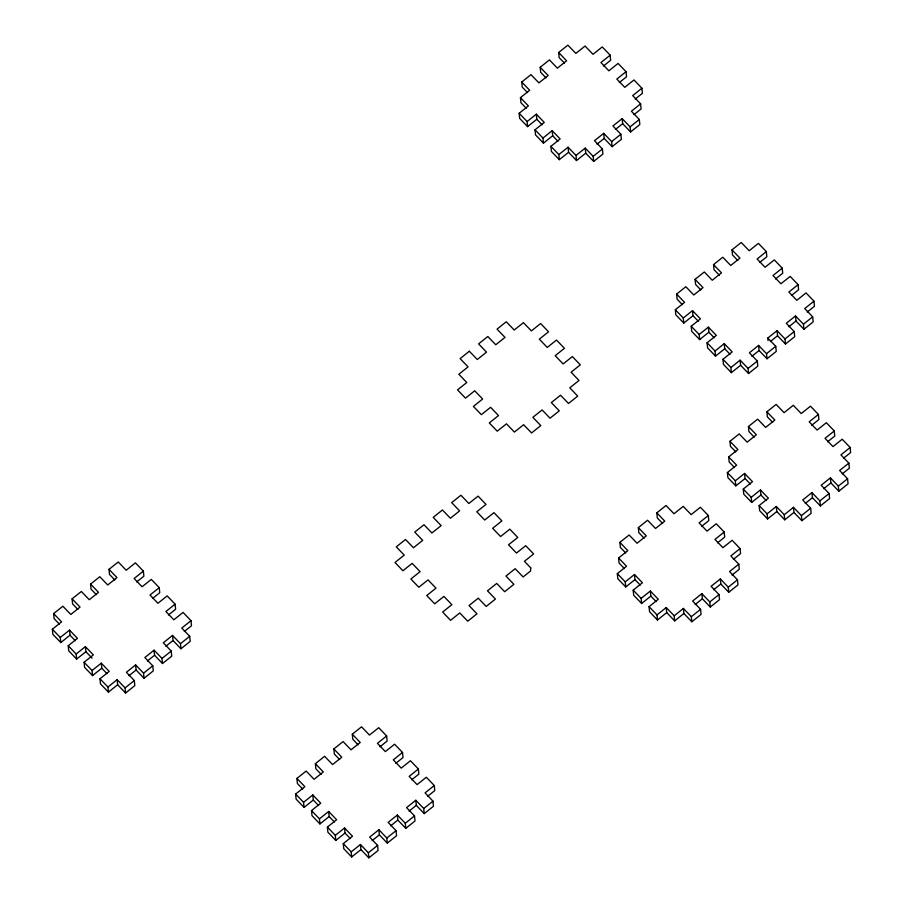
<?xml version="1.0" encoding="UTF-8"?>
<svg xmlns="http://www.w3.org/2000/svg" width="903" height="903" viewBox="0 0 903 903"><rect width="100%" height="100%" fill="white"/><g stroke="black" fill="none" stroke-linecap="round" stroke-linejoin="round"><path stroke-width="1.35" d="M527.521 92.603L522.227 87.106L521.742 82.015L530.964 74.644L538.91 82.895L548.144 75.525L540.197 67.273L549.43 59.891L557.365 68.154L566.599 60.783L558.664 52.521L567.897 45.15L575.832 53.412L585.065 46.042L593 54.293L602.233 46.922L610.168 55.185L610.654 60.264L603.475 65.998M526.223 108.236L520.941 102.739L520.444 97.648L529.677 90.277L521.742 82.015M527.578 126.623L527.092 121.544L536.326 114.162L536.811 119.252L527.578 126.623L519.643 118.361L519.157 113.281L528.39 105.911L520.444 97.648M610.168 55.185L600.935 62.555L608.87 70.818L618.103 63.436L626.039 71.698L626.535 76.789L619.356 82.523M543.459 143.148L542.974 138.057L552.196 130.687L552.692 135.766L543.459 143.148L535.524 134.886L535.027 129.795L544.261 122.424L536.326 114.162M626.039 71.698L616.817 79.069L624.752 87.331L633.985 79.961L641.92 88.223L642.405 93.302L635.227 99.037M559.329 159.662L558.844 154.571L568.077 147.2L568.563 152.291L559.329 159.662L551.394 151.399L550.909 146.32L560.142 138.938L552.196 130.687M641.92 88.223L632.687 95.594L640.622 103.856L641.119 108.936L633.94 114.67M585.246 148.092L585.731 153.171L576.509 160.553L576.012 155.463L585.246 148.092L593.181 156.343L593.677 161.434L602.899 154.063L602.414 148.972L594.479 140.721L603.701 133.339L611.647 141.602L612.132 146.692L621.366 139.322L620.869 134.231L612.934 125.968L622.167 118.598L630.102 126.86L630.599 131.94L639.821 124.569L639.335 119.478L631.4 111.227L640.622 103.856M597.018 144.164L604.197 138.43L603.701 133.339M615.474 129.422L622.652 123.688L622.167 118.598M593.181 156.343L602.414 148.972M611.647 141.602L620.869 134.231M630.102 126.86L639.335 119.478M59.429 624.187L54.135 618.679L53.649 613.588L62.871 606.218L70.818 614.48L80.04 607.098L72.105 598.847L81.338 591.476L89.273 599.727L98.506 592.357L90.571 584.094L99.793 576.724L107.739 584.986L116.961 577.615L109.026 569.353L118.259 561.982L126.194 570.244L135.427 562.862L143.363 571.125L143.859 576.216L136.68 581.95M60.783 642.564L60.287 637.484L69.52 630.113L70.016 635.193L60.783 642.564L52.848 634.312L52.351 629.222L61.585 621.851L53.649 613.588M143.363 571.125L134.129 578.496L142.076 586.758L151.309 579.387L159.244 587.639L159.729 592.729L152.551 598.463M76.653 659.088L76.168 653.998L85.401 646.627L85.887 651.718L76.653 659.088L68.718 650.826L68.233 645.747L77.455 638.365L69.52 630.113M159.244 587.639L150.011 595.021L157.946 603.272L167.179 595.901L175.114 604.163L175.611 609.254L168.432 614.988M92.535 675.602L92.05 670.523L101.271 663.141L101.768 668.231L92.535 675.602L84.6 667.351L84.103 662.26L93.336 654.889L85.401 646.627M175.114 604.163L165.892 611.534L173.827 619.797L183.061 612.426L190.996 620.677L191.481 625.768L184.302 631.502M108.405 692.127L107.92 687.036L117.153 679.666L117.638 684.756L108.405 692.127L100.47 683.864L99.985 678.774L109.218 671.403L101.271 663.141M190.996 620.677L181.763 628.059L189.698 636.31L190.194 641.401L180.961 648.772L180.476 643.681L172.529 635.43L163.308 642.801L171.243 651.063L171.728 656.142L162.495 663.524L162.009 658.434L154.074 650.171L144.841 657.542L152.776 665.804L153.273 670.895L144.04 678.266L143.554 673.175L135.608 664.924L126.386 672.295L134.321 680.546L134.807 685.637L125.573 693.007L117.638 684.756M128.926 675.737L136.105 670.003L135.608 664.924M147.381 660.996L154.56 655.262L154.074 650.171M165.847 646.243L173.026 640.509L172.529 635.43M125.573 693.007L125.088 687.928L134.321 680.546M143.554 673.175L152.776 665.804M162.009 658.434L171.243 651.063M180.476 643.681L189.698 636.31M682.408 304.695L677.115 299.186L676.629 294.096L685.851 286.725L693.797 294.988L703.019 287.606L695.084 279.354L704.317 271.984L712.253 280.235L721.486 272.864L713.551 264.602L722.772 257.231L730.719 265.493L739.941 258.123L732.006 249.86L741.239 242.489L749.174 250.741L758.407 243.37L766.342 251.632L766.839 256.723L759.66 262.457M683.763 323.071L683.266 317.991L692.499 310.621L692.996 315.7L683.763 323.071L675.828 314.82L675.331 309.729L684.564 302.358L676.629 294.096M766.342 251.632L757.109 259.003L765.055 267.265L774.289 259.895L782.224 268.146L782.709 273.237L775.53 278.971M699.633 339.596L699.148 334.505L708.381 327.134L708.866 332.225L699.633 339.596L691.698 331.333L691.213 326.243L700.435 318.872L692.499 310.621M782.224 268.146L772.991 275.528L780.926 283.779L790.159 276.408L798.094 284.671L798.591 289.761L791.412 295.495M715.515 356.109L715.029 351.03L724.251 343.648L724.748 348.739L715.515 356.109L707.58 347.858L707.083 342.768L716.316 335.397L708.381 327.134M798.094 284.671L788.872 292.041L796.807 300.304L806.04 292.933L813.975 301.184L814.461 306.275L807.282 312.009M731.385 372.634L730.899 367.544L740.133 360.173L740.618 365.264L731.385 372.634L723.45 364.372L722.964 359.281L732.198 351.91L724.251 343.648M813.975 301.184L804.742 308.555L812.677 316.818L813.174 321.908L803.941 329.279L803.456 324.188L795.509 315.937L786.287 323.308L794.222 331.57L794.708 336.65L785.475 344.02L784.989 338.941L777.054 330.679L767.821 338.049L775.756 346.312L776.253 351.402L767.019 358.773L766.534 353.683L758.588 345.42L749.366 352.802L757.301 361.053L757.786 366.144L748.553 373.515L740.618 365.264M751.906 356.245L759.084 350.511L758.588 345.42M770.361 341.503L777.539 335.769L777.054 330.679M788.827 326.751L796.006 321.016L795.509 315.937M748.553 373.515L748.068 368.435L757.301 361.053M766.534 353.683L775.756 346.312M784.989 338.941L794.222 331.57M803.456 324.188L812.677 316.818M302.708 789.019L297.414 783.522L296.918 778.431L306.151 771.06L314.086 779.312L323.319 771.941L315.384 763.678L324.617 756.308L332.552 764.57L341.786 757.199L333.839 748.937L343.072 741.566L351.007 749.829L360.241 742.447L352.305 734.195L361.539 726.813L369.474 735.076L378.707 727.705L386.642 735.968L387.127 741.047L379.949 746.781M735.764 451.872L730.471 446.364L729.974 441.285L739.207 433.903L747.142 442.165L756.375 434.794L748.44 426.532L757.673 419.161L765.609 427.424L774.842 420.053L766.895 411.791L776.128 404.42L784.064 412.671L793.297 405.3L801.232 413.563L810.465 406.192L818.4 414.443L818.897 419.534L811.718 425.268M304.063 807.406L303.566 802.315L312.799 794.945L313.285 800.035L304.063 807.406L296.116 799.144L295.631 794.064L304.864 786.694L296.918 778.431M625.677 552.941L620.384 547.432L619.898 542.353L629.12 534.982L637.066 543.234L646.288 535.863L638.353 527.6L647.586 520.23L655.522 528.492L664.755 521.121L656.82 512.859L666.042 505.488L673.988 513.751L683.221 506.369L691.156 514.631L700.389 507.26L708.324 515.523L708.81 520.602L701.631 526.336M734.466 467.506L729.172 461.997L728.687 456.918L737.92 449.536L729.974 441.285M386.642 735.968L377.409 743.338L385.355 751.601L394.577 744.219L402.524 752.481L403.009 757.572L395.83 763.306M624.379 568.574L619.097 563.066L618.6 557.986L627.833 550.616L619.898 542.353M735.821 485.893L735.335 480.802L744.557 473.432L745.054 478.522L735.821 485.893L727.886 477.631L727.389 472.54L736.622 465.169L728.687 456.918M319.933 823.931L319.448 818.84L328.669 811.47L329.166 816.549L319.933 823.931L311.998 815.669L311.501 810.578L320.734 803.207L312.799 794.945M625.734 586.961L625.248 581.871L634.482 574.5L634.967 579.591L625.734 586.961L617.799 578.699L617.313 573.619L626.535 566.237L618.6 557.986M818.4 414.443L809.178 421.825L817.113 430.076L826.347 422.706L834.282 430.968L834.767 436.059L827.588 441.793M402.524 752.481L393.29 759.852L401.225 768.114L410.459 760.744L418.394 769.006L418.879 774.085L411.7 779.82M708.324 515.523L699.091 522.893L707.026 531.145L716.26 523.774L724.195 532.036L724.691 537.127L717.513 542.861M751.691 502.407L751.206 497.327L760.439 489.945L760.924 495.036L751.691 502.407L743.756 494.155L743.271 489.065L752.504 481.694L744.557 473.432M335.814 840.445L335.318 835.354L344.551 827.983L345.036 833.074L335.814 840.445L327.868 832.182L327.383 827.103L336.616 819.721L328.669 811.47M641.615 603.475L641.13 598.396L650.352 591.025L650.849 596.104L641.615 603.475L633.68 595.224L633.184 590.133L642.417 582.762L634.482 574.5M834.282 430.968L825.049 438.339L832.984 446.601L842.217 439.23L850.152 447.482L850.649 452.572L843.47 458.306M418.394 769.006L409.161 776.377L417.107 784.639L426.329 777.257L434.275 785.52L434.761 790.61L427.582 796.344M724.195 532.036L714.973 539.407L722.908 547.669L732.141 540.299L740.076 548.55L740.562 553.641L733.383 559.375M767.573 518.932L767.087 513.841L776.309 506.47L776.806 511.561L767.573 518.932L759.637 510.669L759.141 505.578L768.374 498.208L760.439 489.945M351.685 856.958L351.199 851.879L360.432 844.508L360.918 849.588L351.685 856.958L343.75 848.707L343.264 843.616L352.486 836.246L344.551 827.983M657.486 620L657 614.909L666.233 607.538L666.719 612.629L657.486 620L649.55 611.737L649.065 606.647L658.298 599.276L650.352 591.025M850.152 447.482L840.93 454.864L848.865 463.115L849.351 468.205L842.172 473.94M434.275 785.52L425.042 792.89L432.977 801.153L433.474 806.244L424.241 813.614L423.744 808.524L415.809 800.261L406.576 807.643L414.522 815.894L415.008 820.985L405.774 828.356L405.289 823.276L397.354 815.014L388.121 822.385L396.056 830.647L396.541 835.726L387.319 843.109L386.823 838.018L378.888 829.755L369.654 837.126L377.601 845.389L378.086 850.479L368.853 857.85L360.918 849.588M372.194 840.58L379.373 834.846L378.888 829.755M390.66 825.839L397.839 820.105L397.354 815.014M409.115 811.086L416.294 805.352L415.809 800.261M740.076 548.55L730.843 555.932L738.778 564.183L739.275 569.274L732.096 575.008M793.477 507.351L793.974 512.441L784.741 519.812L784.255 514.733L793.477 507.351L801.424 515.613L801.909 520.704L811.142 513.333L810.646 508.242L802.711 499.98L811.944 492.609L819.879 500.872L820.375 505.951L829.597 498.58L829.112 493.501L821.177 485.238L830.399 477.868L838.345 486.119L838.831 491.209L848.064 483.839L847.567 478.748L839.632 470.486L848.865 463.115M805.25 503.434L812.429 497.7L811.944 492.609M823.717 488.681L830.895 482.947L830.399 477.868M368.853 857.85L368.368 852.759L377.601 845.389M386.823 838.018L396.056 830.647M405.289 823.276L414.522 815.894M423.744 808.524L432.977 801.153M683.402 608.43L683.887 613.509L674.654 620.88L674.169 615.801L683.402 608.43L691.337 616.681L691.833 621.772L701.055 614.401L700.57 609.311L692.635 601.048L701.857 593.677L709.803 601.94L710.289 607.03L719.522 599.648L719.025 594.569L711.09 586.307L720.323 578.936L728.258 587.187L728.755 592.278L737.977 584.907L737.491 579.816L729.556 571.565L738.778 564.183M801.424 515.613L810.646 508.242M819.879 500.872L829.112 493.501M838.345 486.119L847.567 478.748M695.175 604.502L702.353 598.768L701.857 593.677M713.63 589.749L720.808 584.015L720.323 578.936M691.337 616.681L700.57 609.311M709.803 601.94L719.025 594.569M728.258 587.187L737.491 579.816M564.443 63.12L559.149 57.611L558.664 52.521M622.652 123.688L630.599 131.94M737.785 260.448L732.502 254.951L732.006 249.86M796.006 321.016L803.941 329.279M545.976 77.861L540.694 72.353L540.197 67.273M604.197 138.43L612.132 146.692M719.33 275.201L714.036 269.692L713.551 264.602M777.539 335.769L785.475 344.02M585.731 153.171L593.677 161.434M568.077 147.2L576.012 155.463M536.811 119.252L542.105 124.761M552.692 135.766L557.986 141.274M568.563 152.291L576.509 160.553M700.863 289.942L695.581 284.434L695.084 279.354M759.084 350.511L767.019 358.773M519.157 113.281L527.092 121.544M535.027 129.795L542.974 138.057M550.909 146.32L558.844 154.571M740.133 360.173L748.068 368.435M692.996 315.7L698.279 321.208M708.866 332.225L714.16 337.722M724.748 348.739L730.042 354.247M675.331 309.729L683.266 317.991M691.213 326.243L699.148 334.505M707.083 342.768L715.029 351.03M722.964 359.281L730.899 367.544M772.686 422.378L767.392 416.881L766.895 411.791M830.895 482.947L838.831 491.209M754.219 437.131L748.926 431.623L748.44 426.532M812.429 497.7L820.375 505.951M793.974 512.441L801.909 520.704M776.309 506.47L784.255 514.733M745.054 478.522L750.348 484.031M760.924 495.036L766.218 500.544M776.806 511.561L784.741 519.812M727.389 472.54L735.335 480.802M743.271 489.065L751.206 497.327M759.141 505.578L767.087 513.841M662.599 523.458L657.305 517.95L656.82 512.859M720.808 584.015L728.755 592.278M644.132 538.199L638.85 532.691L638.353 527.6M702.353 598.768L710.289 607.03M683.887 613.509L691.833 621.772M666.233 607.538L674.169 615.801M634.967 579.591L640.261 585.099M650.849 596.104L656.142 601.612M666.719 612.629L674.654 620.88M617.313 573.619L625.248 581.871M633.184 590.133L641.13 598.396M649.065 606.647L657 614.909M358.085 744.783L352.791 739.275L352.305 734.195M416.294 805.352L424.241 813.614M339.63 759.536L334.336 754.028L333.839 748.937M397.839 820.105L405.774 828.356M321.163 774.277L315.869 768.769L315.384 763.678M379.373 834.846L387.319 843.109M114.805 579.952L109.523 574.443L109.026 569.353M173.026 640.509L180.961 648.772M360.432 844.508L368.368 852.759M313.285 800.035L318.578 805.544M329.166 816.549L334.46 822.057M345.036 833.074L350.33 838.582M295.631 794.064L303.566 802.315M311.501 810.578L319.448 818.84M327.383 827.103L335.318 835.354M343.264 843.616L351.199 851.879M96.35 594.693L91.056 589.185L90.571 584.094M154.56 655.262L162.495 663.524M77.884 609.435L72.601 603.926L72.105 598.847M136.105 670.003L144.04 678.266M117.153 679.666L125.088 687.928M70.016 635.193L75.299 640.701M85.887 651.718L92.061 658.14M101.768 668.231L107.062 673.74M52.351 629.222L60.287 637.484M68.233 645.747L76.168 653.998M84.103 662.26L92.05 670.523M99.985 678.774L107.92 687.036M767.821 338.049L768.069 340.6M530.761 567.931L530.501 571.057L523.119 576.949L515.173 568.698L505.951 576.069L513.886 584.331L504.653 591.702L496.718 583.44L487.485 590.81L495.42 599.073L486.198 606.444L478.251 598.181L469.029 605.563L476.965 613.814L467.731 621.196L459.796 612.934L450.563 620.305L442.628 612.042L451.861 604.671L443.915 596.409L434.682 603.791L426.747 595.529L435.98 588.158L428.045 579.895L418.811 587.266L410.876 579.004L420.098 571.633L412.163 563.382L402.93 570.752L394.995 562.49L404.228 555.119L396.293 546.857L405.515 539.486L413.461 547.749L422.683 540.366L414.748 532.115L423.981 524.745L431.916 532.996L441.149 525.625L433.214 517.363L442.436 509.992L450.383 518.254L459.604 510.884L451.669 502.621L460.902 495.25L468.838 503.502L478.071 496.131L486.006 504.393L476.773 511.764L484.719 520.026L493.941 512.656L501.887 520.907L492.654 528.289L500.589 536.54L509.823 529.169L517.758 537.432L508.536 544.802L516.471 553.065L525.704 545.694L533.639 553.945L524.406 561.316L530.761 567.931M469.357 351.256L460.124 358.626L468.07 366.889L458.837 374.26L466.772 382.522L457.539 389.893L465.485 398.155L474.707 390.773L482.654 399.036L473.42 406.406L481.355 414.669L490.589 407.298L498.524 415.561L489.291 422.931L497.237 431.182L506.459 423.812L514.405 432.074L523.627 424.703L531.574 432.955L540.795 425.584L532.86 417.333L542.093 409.951L550.029 418.213L559.262 410.842L551.327 402.58L560.549 395.209L568.495 403.472L577.717 396.101L569.782 387.839L579.015 380.468L571.08 372.205L580.302 364.835L572.367 356.572L563.133 363.943L555.198 355.68L564.431 348.31L556.496 340.059L547.263 347.429L539.328 339.167L548.55 331.796L540.615 323.534L531.382 330.904L523.447 322.653L514.213 330.024L506.278 321.761L497.045 329.132L504.991 337.395L495.758 344.765L487.823 336.503L478.59 343.885L486.525 352.136L477.292 359.518L469.357 351.256"/></g></svg>
